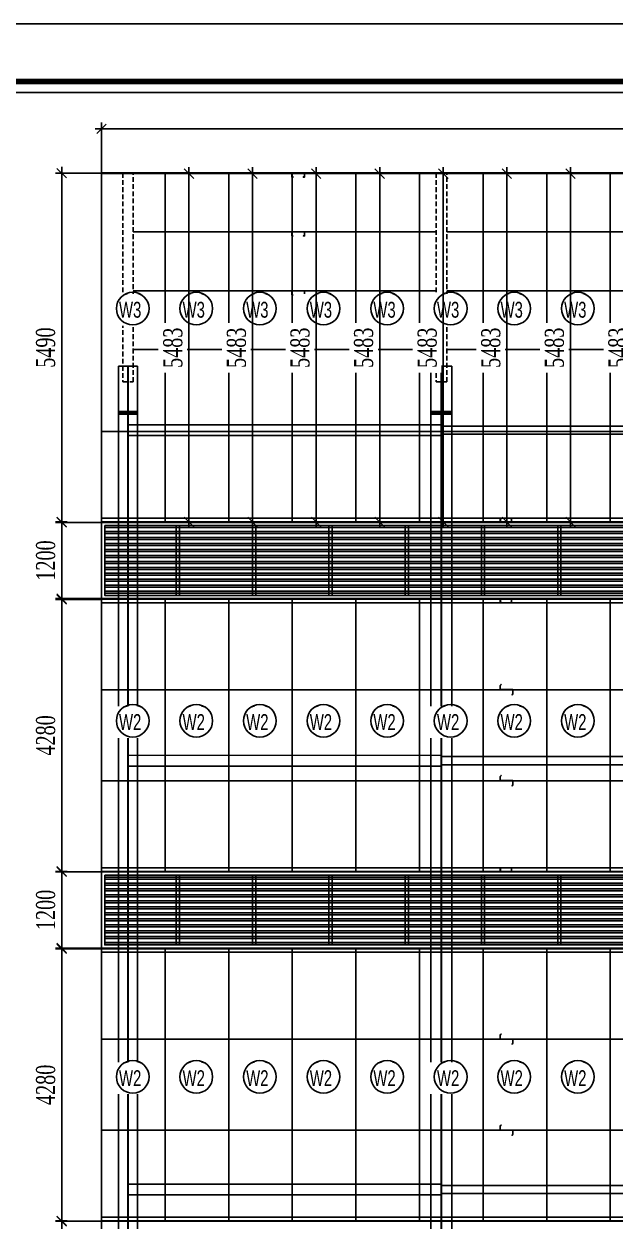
# Model space of a CAD drawing. Header units: inches. Extents: x 315041 to 662841, y -45540 to -35018.
# Drawn here: x 330307.8 to 330400.7, y -38465.1 to -38276.7 of the extents above; entities that cross this region are included whole.
import ezdxf

# ---------------------------------------------------------------- set-up
doc = ezdxf.new("R2010")
doc.units = ezdxf.units.IN
doc.header["$MEASUREMENT"] = 0
doc.linetypes.add('HIDDEN', pattern=[0.375, 0.25, -0.125])
for name, color, linetype in [('2', 2, 'Continuous'), ('4', 4, 'Continuous'), ('5', 5, 'Continuous'), ('7', 7, 'Continuous'), ('8', 8, 'Continuous'), ('BAO KHUNG', 31, 'Continuous')]:
    doc.layers.add(name, color=color, linetype=linetype)
doc.styles.add('ST1', font='times.ttf', dxfattribs={"width": 0.7})
doc.styles.add('ST1H', font='vnshxh.shx', dxfattribs={"width": 0.7})
doc.dimstyles.new('100', dxfattribs={"dimtxt": 3, "dimasz": 1.5, "dimexe": 1, "dimexo": 0, "dimgap": 1, "dimtad": 1, "dimdec": 0, "dimlfac": 100, "dimzin": 0, "dimdsep": 46, "dimtxsty": 'ST1', "dimblk": 'OBLIQUE', "dimcen": 1, "dimdle": 1, "dimclrd": 8, "dimclre": 8, "dimclrt": 3, "dimadec": 0, "dimazin": 0, "dimtfac": 1, "dimtdec": 0, "dimtix": 1, "dimtmove": 1, "dimatfit": 3, "dimfxl": 0, "dimtfill": 1, "dimtolj": 1, "dimtzin": 0, "dimlwd": -1, "dimlwe": -1, "dimarcsym": 1})

# ---------------------------------------------------------------- blocks, each defined once
blk = doc.blocks.new('222')
at = {"true_color": 0xc0a22a}
h = blk.add_hatch(dxfattribs=at)
h.set_pattern_fill('ANSI32', color=42, scale=2.5, angle=135, style=0)
h.set_pattern_definition([(180, (7508.5587, -1372.56325), (-2e-16, -0.9375), []), (180, (7508.2462, -1372.25075), (-2e-16, -0.9375), [])])
h.paths.add_polyline_path([(332093.67, -38714.4), (332461.07, -38714.4), (332461.07, -38725.4), (332093.67, -38725.4)])
at = {"color": 42, "true_color": 0xc0a22a}
for points in [[(332093.17, -38713.9), (332461.57, -38713.9), (332461.57, -38725.9), (332093.17, -38725.9)], [(332093.67, -38714.4), (332461.07, -38714.4), (332461.07, -38725.4), (332093.67, -38725.4)], [(332105.41, -38714.4), (332105.41, -38725.4), (332104.91, -38725.4), (332104.91, -38714.4)], [(332117.41, -38714.4), (332117.41, -38725.4), (332116.91, -38725.4), (332116.91, -38714.4)], [(332129.41, -38714.4), (332129.41, -38725.4), (332128.91, -38725.4), (332128.91, -38714.4)], [(332141.41, -38714.4), (332141.41, -38725.4), (332140.91, -38725.4), (332140.91, -38714.4)], [(332153.41, -38714.4), (332153.41, -38725.4), (332152.91, -38725.4), (332152.91, -38714.4)], [(332165.41, -38714.4), (332165.41, -38725.4), (332164.91, -38725.4), (332164.91, -38714.4)]]:
    blk.add_lwpolyline(points, close=True, dxfattribs=at)
blk = doc.blocks.new('223')
at = {"layer": '2'}
h = blk.add_hatch(dxfattribs=at)
h.set_pattern_fill('ANSI31', color=9, scale=0.15, angle=90, style=0)
h.set_pattern_definition([(135, (328189.223193, -52649.064274), (-0.013258252147, -0.013258252147), [])])
h.paths.add_polyline_path([(332155.854, -38818.996), (332155.854, -38819.676), (332157.835, -38819.676), (332157.835, -38820.329), (332157.699, -38820.465), (332157.712, -38820.478), (332157.854, -38820.337), (332157.854, -38819.657), (332155.873, -38819.657), (332155.873, -38819.003), (332156.009, -38818.868), (332155.995, -38818.854)])
h = blk.add_hatch(dxfattribs=at)
h.set_pattern_fill('ANSI31', color=9, scale=0.15, angle=90, style=0)
h.set_pattern_definition([(135, (328189.223193, -52663.397608), (-0.013258252147, -0.013258252147), [])])
h.paths.add_polyline_path([(332155.854, -38833.329), (332155.854, -38834.009), (332157.835, -38834.009), (332157.835, -38834.662), (332157.699, -38834.798), (332157.712, -38834.811), (332157.854, -38834.67), (332157.854, -38833.99), (332155.873, -38833.99), (332155.873, -38833.337), (332156.009, -38833.201), (332155.995, -38833.187)])
h = blk.add_hatch(dxfattribs=at)
h.set_pattern_fill('ANSI31', color=9, scale=0.15, angle=90, style=0)
h.set_pattern_definition([(135, (328189.223193, -52704.064274), (-0.013258252147, -0.013258252147), [])])
h.paths.add_polyline_path([(332155.854, -38873.996), (332155.854, -38874.676), (332157.835, -38874.676), (332157.835, -38875.329), (332157.699, -38875.465), (332157.712, -38875.478), (332157.854, -38875.337), (332157.854, -38874.657), (332155.873, -38874.657), (332155.873, -38874.003), (332156.009, -38873.868), (332155.995, -38873.854)])
h = blk.add_hatch(dxfattribs=at)
h.set_pattern_fill('ANSI31', color=9, scale=0.15, angle=90, style=0)
h.set_pattern_definition([(135, (328189.223193, -52718.397608), (-0.013258252147, -0.013258252147), [])])
h.paths.add_polyline_path([(332155.854, -38888.329), (332155.854, -38889.009), (332157.835, -38889.009), (332157.835, -38889.662), (332157.699, -38889.798), (332157.712, -38889.811), (332157.854, -38889.67), (332157.854, -38888.99), (332155.873, -38888.99), (332155.873, -38888.337), (332156.009, -38888.201), (332155.995, -38888.187)])
at = {"color": 9}
for points in [[(332093.165, -38738.343), (332461.566, -38738.343), (332461.566, -38999.343), (332093.165, -38999.343)], [(332093.165, -38793.342), (332461.566, -38793.342), (332461.566, -38805.342), (332093.165, -38805.342)]]:
    blk.add_lwpolyline(points, close=True, dxfattribs=at)
at = {"layer": '2', "color": 9}
for p, q in [((332093.165, -38779.009), (332461.466, -38779.009)), ((332093.165, -38819.676), (332461.466, -38819.676)), ((332093.165, -38834.009), (332461.466, -38834.009)), ((332093.165, -38874.676), (332461.466, -38874.676)), ((332093.165, -38889.009), (332461.466, -38889.009))]:
    blk.add_line(p, q, dxfattribs=at)
at = {"layer": '2', "color": 9, "linetype": 'HIDDEN', "ltscale": 3}
for points in [[(332096.491, -38771.24), (332098.141, -38771.24), (332098.141, -38738.343), (332096.491, -38738.343)], [(332145.79, -38771.24), (332147.44, -38771.24), (332147.44, -38738.343), (332145.79, -38738.343)]]:
    blk.add_lwpolyline(points, close=True, dxfattribs=at)
at = {"layer": '2', "color": 9, "ltscale": 50}
for points in [[(332123.293, -38738.973), (332123.113, -38738.973), (332123.113, -38738.363), (332125.073, -38738.363), (332125.073, -38738.973), (332124.893, -38738.973), (332124.893, -38738.993), (332125.073, -38738.993, 0.4142136), (332125.093, -38738.973), (332125.093, -38738.363, 0.4142136), (332125.073, -38738.343), (332123.113, -38738.343, 0.4142136), (332123.093, -38738.363), (332123.093, -38738.973, 0.4142136), (332123.113, -38738.993), (332123.293, -38738.993), (332123.293, -38738.973)], [(332123.293, -38748.241), (332123.113, -38748.241), (332123.113, -38747.631), (332125.073, -38747.631), (332125.073, -38748.241), (332124.893, -38748.241), (332124.893, -38748.261), (332125.073, -38748.261, 0.4142136), (332125.093, -38748.241), (332125.093, -38747.631, 0.4142136), (332125.073, -38747.611), (332123.113, -38747.611, 0.4142136), (332123.093, -38747.631), (332123.093, -38748.241, 0.4142136), (332123.113, -38748.261), (332123.293, -38748.261), (332123.293, -38748.241)], [(332123.293, -38757.51), (332123.113, -38757.51), (332123.113, -38756.9), (332125.073, -38756.9), (332125.073, -38757.51), (332124.893, -38757.51), (332124.893, -38757.53), (332125.073, -38757.53, 0.4142136), (332125.093, -38757.51), (332125.093, -38756.9, 0.4142136), (332125.073, -38756.88), (332123.113, -38756.88, 0.4142136), (332123.093, -38756.9), (332123.093, -38757.51, 0.4142136), (332123.113, -38757.53), (332123.293, -38757.53), (332123.293, -38757.51)], [(332123.293, -38766.778), (332123.113, -38766.778), (332123.113, -38766.168), (332125.073, -38766.168), (332125.073, -38766.778), (332124.893, -38766.778), (332124.893, -38766.798), (332125.073, -38766.798, 0.4142136), (332125.093, -38766.778), (332125.093, -38766.168, 0.4142136), (332125.073, -38766.148), (332123.113, -38766.148, 0.4142136), (332123.093, -38766.168), (332123.093, -38766.778, 0.4142136), (332123.113, -38766.798), (332123.293, -38766.798), (332123.293, -38766.778)], [(332157.454, -38792.712), (332157.634, -38792.712), (332157.634, -38793.322), (332155.874, -38793.322), (332155.874, -38792.712), (332156.054, -38792.712), (332156.054, -38792.692), (332155.874, -38792.692, 0.4142136), (332155.854, -38792.712), (332155.854, -38793.322, 0.4142136), (332155.874, -38793.342), (332157.634, -38793.342, 0.4142136), (332157.654, -38793.322), (332157.654, -38792.712, 0.4142136), (332157.634, -38792.692), (332157.454, -38792.692), (332157.454, -38792.712)], [(332157.454, -38805.972), (332157.634, -38805.972), (332157.634, -38805.362), (332155.874, -38805.362), (332155.874, -38805.972), (332156.054, -38805.972), (332156.054, -38805.992), (332155.874, -38805.992, -0.4142136), (332155.854, -38805.972), (332155.854, -38805.362, -0.4142136), (332155.874, -38805.342), (332157.634, -38805.342, -0.4142136), (332157.654, -38805.362), (332157.654, -38805.972, -0.4142136), (332157.634, -38805.992), (332157.454, -38805.992), (332157.454, -38805.972)], [(332157.454, -38847.712), (332157.634, -38847.712), (332157.634, -38848.322), (332155.874, -38848.322), (332155.874, -38847.712), (332156.054, -38847.712), (332156.054, -38847.692), (332155.874, -38847.692, 0.4142136), (332155.854, -38847.712), (332155.854, -38848.322, 0.4142136), (332155.874, -38848.342), (332157.634, -38848.342, 0.4142136), (332157.654, -38848.322), (332157.654, -38847.712, 0.4142136), (332157.634, -38847.692), (332157.454, -38847.692), (332157.454, -38847.712)]]:
    blk.add_lwpolyline(points, format="xyb", dxfattribs=at)
at = {"layer": '2', "color": 9}
for points in [[(332093.165, -38793.342), (332461.466, -38793.342)], [(332461.466, -38805.342), (332093.165, -38805.342)], [(332093.165, -38848.342), (332461.466, -38848.342)], [(332461.466, -38860.342), (332093.165, -38860.342)]]:
    blk.add_lwpolyline(points, dxfattribs=at)
for points in [[(332155.854, -38818.996), (332155.854, -38819.676), (332157.835, -38819.676), (332157.835, -38820.329), (332157.699, -38820.465), (332157.712, -38820.478), (332157.854, -38820.337), (332157.854, -38819.657), (332155.873, -38819.657), (332155.873, -38819.003), (332156.009, -38818.868), (332155.995, -38818.854)], [(332155.854, -38833.329), (332155.854, -38834.009), (332157.835, -38834.009), (332157.835, -38834.662), (332157.699, -38834.798), (332157.712, -38834.811), (332157.854, -38834.67), (332157.854, -38833.99), (332155.873, -38833.99), (332155.873, -38833.337), (332156.009, -38833.201), (332155.995, -38833.187)], [(332155.854, -38873.996), (332155.854, -38874.676), (332157.835, -38874.676), (332157.835, -38875.329), (332157.699, -38875.465), (332157.712, -38875.478), (332157.854, -38875.337), (332157.854, -38874.657), (332155.873, -38874.657), (332155.873, -38874.003), (332156.009, -38873.868), (332155.995, -38873.854)], [(332155.854, -38888.329), (332155.854, -38889.009), (332157.835, -38889.009), (332157.835, -38889.662), (332157.699, -38889.798), (332157.712, -38889.811), (332157.854, -38889.67), (332157.854, -38888.99), (332155.873, -38888.99), (332155.873, -38888.337), (332156.009, -38888.201), (332155.995, -38888.187)]]:
    blk.add_lwpolyline(points, close=True, dxfattribs=at)
at = {"layer": '4', "color": 9}
for p, q in [((332093.165, -38792.692), (332093.165, -38793.342)), ((332093.165, -38805.342), (332093.165, -38805.992)), ((332093.165, -38847.692), (332093.165, -38848.342)), ((332093.165, -38860.342), (332093.165, -38860.992))]:
    blk.add_line(p, q, dxfattribs=at)
for points in [[(332093.165, -38792.692), (332461.466, -38792.692)], [(332461.466, -38793.342), (332093.165, -38793.342)], [(332093.165, -38805.342), (332461.466, -38805.342)], [(332461.466, -38805.992), (332093.165, -38805.992)], [(332093.165, -38847.692), (332461.466, -38847.692)], [(332461.466, -38848.342), (332093.165, -38848.342)], [(332093.165, -38860.342), (332461.466, -38860.342)], [(332461.466, -38860.992), (332093.165, -38860.992)]]:
    blk.add_lwpolyline(points, dxfattribs=at)
blk.add_lwpolyline([(332461.466, -38902.692), (332461.466, -38903.342), (332093.165, -38903.342), (332093.165, -38902.692)], close=True, dxfattribs=at)
at = {"layer": '5', "color": 9}
for p, q in [((332098.141, -38738.343), (332458.141, -38738.343)), ((332098.141, -38747.611), (332145.79, -38747.611)), ((332147.44, -38747.611), (332193.09, -38747.611)), ((332098.141, -38756.88), (332145.79, -38756.88)), ((332147.44, -38756.88), (332193.09, -38756.88)), ((332098.141, -38766.148), (332145.79, -38766.148)), ((332147.44, -38766.148), (332193.09, -38766.148))]:
    blk.add_line(p, q, dxfattribs=at)
at = {"layer": '8', "color": 9}
for p, q in [((332095.816, -39031.453), (332095.816, -38768.74)), ((332095.816, -38768.74), (332098.816, -38768.74)), ((332097.286, -38775.889), (332097.286, -38768.74)), ((332097.346, -38775.889), (332097.346, -38768.74)), ((332098.816, -39031.453), (332098.816, -38768.74)), ((332144.965, -39032.346), (332144.965, -38768.74)), ((332144.965, -38768.74), (332148.265, -38768.74)), ((332146.585, -38775.889), (332146.585, -38768.74)), ((332146.645, -38775.889), (332146.645, -38768.74)), ((332148.265, -39032.346), (332148.265, -38768.74)), ((332095.816, -38775.889), (332098.816, -38775.889)), ((332095.816, -38776.089), (332098.816, -38776.089)), ((332095.816, -38776.289), (332098.816, -38776.289)), ((332097.286, -39031.453), (332097.286, -38776.289)), ((332097.346, -39031.453), (332097.346, -38776.289)), ((332144.965, -38775.889), (332148.265, -38775.889)), ((332144.965, -38776.089), (332148.265, -38776.089)), ((332144.965, -38776.289), (332148.265, -38776.289)), ((332146.585, -39031.453), (332146.585, -38776.289)), ((332146.645, -39031.453), (332146.645, -38776.289))]:
    blk.add_line(p, q, dxfattribs=at)
for points in [[(332097.346, -38779.679), (332146.615, -38779.683), (332146.615, -38778.003), (332097.346, -38777.999)], [(332146.645, -38779.474), (332403.585, -38779.474), (332403.585, -38778.204), (332146.645, -38778.204)], [(332097.346, -38831.683), (332146.615, -38831.687), (332146.615, -38830.007), (332097.346, -38830.003)], [(332146.645, -38831.478), (332403.585, -38831.478), (332403.585, -38830.208), (332146.645, -38830.208)], [(332097.346, -38899.183), (332146.615, -38899.187), (332146.615, -38897.507), (332097.346, -38897.503)], [(332146.645, -38898.978), (332403.585, -38898.978), (332403.585, -38897.708), (332146.645, -38897.708)]]:
    blk.add_lwpolyline(points, close=True, dxfattribs=at)
at = {"color": 9}
for p in [(0, -79.442), (0, -134.442)]:
    blk.add_blockref('222', p, dxfattribs=at)
blk = doc.blocks.new('A$C75D82031')
at = {"layer": '2', "color": 157, "linetype": 'Continuous'}
blk.add_lwpolyline([(0, 420), (594, 420), (594, 0), (0, 0)], close=True, dxfattribs=at)
at = {"layer": '7', "color": 147, "linetype": 'Continuous'}
blk.add_lwpolyline([(12.33, 57.61), (581.67, 57.61), (581.67, 409.19), (12.33, 409.19)], close=True, dxfattribs=at)
at = {"layer": 'BAO KHUNG', "color": 167, "linetype": 'Continuous', "const_width": 0.871}
blk.add_lwpolyline([(10.59, 9.07), (583.41, 9.07), (583.41, 410.93), (10.59, 410.93)], close=True, dxfattribs=at)
blk = doc.blocks.new('_Oblique')
at = {"color": 0, "linetype": 'ByBlock', "lineweight": -2}
blk.add_line((-0.5, -0.5), (0.5, 0.5), dxfattribs=at)
blk = doc.blocks.new('*D979')
at = {"color": 8, "linetype": 'Continuous', "transparency": 16777216}
for p, q in [((330313.73, -38478.17), (330313.73, -38464.17)), ((330319.99, -38465.17), (330312.73, -38465.17)), ((330319.99, -38477.17), (330312.73, -38477.17))]:
    blk.add_line(p, q, dxfattribs=at)
at = {"layer": 'Defpoints', "color": 0, "transparency": 16777216}
for p in [(330313.73, -38465.17), (330319.99, -38465.17), (330319.99, -38477.17)]:
    blk.add_point(p, dxfattribs=at)
at = {"color": 8, "transparency": 16777216, "xscale": 1.5, "yscale": 1.5, "zscale": 1.5}
for p, rotation in [((330313.73, -38465.17), 90), ((330313.73, -38477.17), 270)]:
    blk.add_blockref('_Oblique', p, dxfattribs=dict(at, rotation=rotation))
at = {"color": 3, "transparency": 16777216, "insert": (330311.21, -38471.17), "char_height": 3, "attachment_point": 5, "rotation": 90, "style": 'ST1', "bg_fill": 3, "box_fill_scale": 1.25, "bg_fill_color": 256, "bg_fill_true_color": 13158600, "bg_fill_transparency": 4522052}
blk.add_mtext('\\A1;1200', dxfattribs=at)
blk = doc.blocks.new('*D980')
at = {"color": 8, "linetype": 'Continuous', "transparency": 16777216}
for p, q in [((330313.73, -38423.17), (330313.73, -38409.17)), ((330319.99, -38410.17), (330312.73, -38410.17)), ((330319.99, -38422.17), (330312.73, -38422.17))]:
    blk.add_line(p, q, dxfattribs=at)
at = {"layer": 'Defpoints', "color": 0, "transparency": 16777216}
for p in [(330313.73, -38410.17), (330319.99, -38410.17), (330319.99, -38422.17)]:
    blk.add_point(p, dxfattribs=at)
at = {"color": 8, "transparency": 16777216, "xscale": 1.5, "yscale": 1.5, "zscale": 1.5}
for p, rotation in [((330313.73, -38410.17), 90), ((330313.73, -38422.17), 270)]:
    blk.add_blockref('_Oblique', p, dxfattribs=dict(at, rotation=rotation))
at = {"color": 3, "transparency": 16777216, "insert": (330311.21, -38416.17), "char_height": 3, "attachment_point": 5, "rotation": 90, "style": 'ST1', "bg_fill": 3, "box_fill_scale": 1.25, "bg_fill_color": 256, "bg_fill_true_color": 13158600, "bg_fill_transparency": 11615368}
blk.add_mtext('\\A1;1200', dxfattribs=at)
blk = doc.blocks.new('*D981')
at = {"color": 8, "linetype": 'Continuous', "transparency": 16777216}
for p, q in [((330313.73, -38368.17), (330313.73, -38354.17)), ((330319.99, -38355.17), (330312.73, -38355.17)), ((330319.99, -38367.17), (330312.73, -38367.17))]:
    blk.add_line(p, q, dxfattribs=at)
at = {"layer": 'Defpoints', "color": 0, "transparency": 16777216}
for p in [(330313.73, -38355.17), (330319.99, -38355.17), (330319.99, -38367.17)]:
    blk.add_point(p, dxfattribs=at)
at = {"color": 8, "transparency": 16777216, "xscale": 1.5, "yscale": 1.5, "zscale": 1.5}
for p, rotation in [((330313.73, -38355.17), 90), ((330313.73, -38367.17), 270)]:
    blk.add_blockref('_Oblique', p, dxfattribs=dict(at, rotation=rotation))
at = {"color": 3, "transparency": 16777216, "insert": (330311.21, -38361.17), "char_height": 3, "attachment_point": 5, "rotation": 90, "style": 'ST1', "bg_fill": 3, "box_fill_scale": 1.25, "bg_fill_color": 256, "bg_fill_true_color": 13158600, "bg_fill_transparency": 11615368}
blk.add_mtext('\\A1;1200', dxfattribs=at)
blk = doc.blocks.new('*D984')
at = {"color": 8, "linetype": 'Continuous', "transparency": 16777216}
for p, q in [((330319.99, -38422.3), (330312.73, -38422.3)), ((330313.73, -38466.1), (330313.73, -38421.3)), ((330314.57, -38465.1), (330312.73, -38465.1))]:
    blk.add_line(p, q, dxfattribs=at)
at = {"layer": 'Defpoints', "color": 0, "transparency": 16777216}
for p in [(330313.73, -38422.3), (330319.99, -38422.3), (330314.57, -38465.1)]:
    blk.add_point(p, dxfattribs=at)
at = {"color": 8, "transparency": 16777216, "xscale": 1.5, "yscale": 1.5, "zscale": 1.5}
for p, rotation in [((330313.73, -38422.3), 90), ((330313.73, -38465.1), 270)]:
    blk.add_blockref('_Oblique', p, dxfattribs=dict(at, rotation=rotation))
at = {"color": 4, "transparency": 16777216, "insert": (330311.21, -38443.7), "char_height": 3, "attachment_point": 5, "rotation": 90, "style": 'ST1', "bg_fill": 3, "box_fill_scale": 1.25, "bg_fill_color": 256, "bg_fill_true_color": 13158600, "bg_fill_transparency": 11615884}
blk.add_mtext('\\A1;4280', dxfattribs=at)
blk = doc.blocks.new('*D985')
at = {"color": 8, "linetype": 'Continuous', "transparency": 16777216}
for p, q in [((330313.73, -38411.1), (330313.73, -38366.3)), ((330319.99, -38367.3), (330312.73, -38367.3)), ((330314.57, -38410.1), (330312.73, -38410.1))]:
    blk.add_line(p, q, dxfattribs=at)
at = {"layer": 'Defpoints', "color": 0, "transparency": 16777216}
for p in [(330313.73, -38367.3), (330319.99, -38367.3), (330314.57, -38410.1)]:
    blk.add_point(p, dxfattribs=at)
at = {"color": 8, "transparency": 16777216, "xscale": 1.5, "yscale": 1.5, "zscale": 1.5}
for p, rotation in [((330313.73, -38367.3), 90), ((330313.73, -38410.1), 270)]:
    blk.add_blockref('_Oblique', p, dxfattribs=dict(at, rotation=rotation))
at = {"color": 4, "transparency": 16777216, "insert": (330311.21, -38388.7), "char_height": 3, "attachment_point": 5, "rotation": 90, "style": 'ST1', "bg_fill": 3, "box_fill_scale": 1.25, "bg_fill_color": 256, "bg_fill_true_color": 13158600, "bg_fill_transparency": 11615884}
blk.add_mtext('\\A1;4280', dxfattribs=at)
blk = doc.blocks.new('*D986')
at = {"color": 8, "linetype": 'Continuous', "transparency": 16777216}
for p, q in [((330319.99, -38300.21), (330312.73, -38300.21)), ((330313.73, -38356.1), (330313.73, -38299.21)), ((330314.57, -38355.1), (330312.73, -38355.1))]:
    blk.add_line(p, q, dxfattribs=at)
at = {"layer": 'Defpoints', "color": 0, "transparency": 16777216}
for p in [(330313.73, -38300.21), (330319.99, -38300.21), (330314.57, -38355.1)]:
    blk.add_point(p, dxfattribs=at)
at = {"color": 8, "transparency": 16777216, "xscale": 1.5, "yscale": 1.5, "zscale": 1.5}
for p, rotation in [((330313.73, -38300.21), 90), ((330313.73, -38355.1), 270)]:
    blk.add_blockref('_Oblique', p, dxfattribs=dict(at, rotation=rotation))
at = {"color": 5, "transparency": 16777216, "insert": (330311.2, -38327.66), "char_height": 3, "attachment_point": 5, "rotation": 90, "style": 'ST1', "bg_fill": 3, "box_fill_scale": 1.25, "bg_fill_color": 256, "bg_fill_true_color": 13158600, "bg_fill_transparency": 11615884}
blk.add_mtext('\\A1;5490', dxfattribs=at)
blk = doc.blocks.new('*D987')
at = {"color": 8, "linetype": 'Continuous', "transparency": 16777216}
for p, q in [((330339.99, -38300.28), (330332.73, -38300.28)), ((330333.73, -38356.1), (330333.73, -38299.28)), ((330334.57, -38355.1), (330332.73, -38355.1))]:
    blk.add_line(p, q, dxfattribs=at)
at = {"layer": 'Defpoints', "color": 0, "transparency": 16777216}
for p in [(330333.73, -38300.28), (330339.99, -38300.28), (330334.57, -38355.1)]:
    blk.add_point(p, dxfattribs=at)
at = {"color": 8, "transparency": 16777216, "xscale": 1.5, "yscale": 1.5, "zscale": 1.5}
for p, rotation in [((330333.73, -38300.28), 90), ((330333.73, -38355.1), 270)]:
    blk.add_blockref('_Oblique', p, dxfattribs=dict(at, rotation=rotation))
at = {"color": 5, "transparency": 16777216, "insert": (330331.21, -38327.69), "char_height": 3, "attachment_point": 5, "rotation": 90, "style": 'ST1', "bg_fill": 3, "box_fill_scale": 1.25, "bg_fill_color": 256, "bg_fill_true_color": 13158600, "bg_fill_transparency": 11615884}
blk.add_mtext('\\A1;5483', dxfattribs=at)
blk = doc.blocks.new('*D988')
at = {"color": 8, "linetype": 'Continuous', "transparency": 16777216}
for p, q in [((330349.99, -38300.28), (330342.73, -38300.28)), ((330343.73, -38356.1), (330343.73, -38299.28)), ((330344.57, -38355.1), (330342.73, -38355.1))]:
    blk.add_line(p, q, dxfattribs=at)
at = {"layer": 'Defpoints', "color": 0, "transparency": 16777216}
for p in [(330343.73, -38300.28), (330349.99, -38300.28), (330344.57, -38355.1)]:
    blk.add_point(p, dxfattribs=at)
at = {"color": 8, "transparency": 16777216, "xscale": 1.5, "yscale": 1.5, "zscale": 1.5}
for p, rotation in [((330343.73, -38300.28), 90), ((330343.73, -38355.1), 270)]:
    blk.add_blockref('_Oblique', p, dxfattribs=dict(at, rotation=rotation))
at = {"color": 5, "transparency": 16777216, "insert": (330341.21, -38327.69), "char_height": 3, "attachment_point": 5, "rotation": 90, "style": 'ST1', "bg_fill": 3, "box_fill_scale": 1.25, "bg_fill_color": 256, "bg_fill_true_color": 13158600, "bg_fill_transparency": 11615884}
blk.add_mtext('\\A1;5483', dxfattribs=at)
blk = doc.blocks.new('*D989')
at = {"color": 8, "linetype": 'Continuous', "transparency": 16777216}
for p, q in [((330359.99, -38300.28), (330352.73, -38300.28)), ((330353.73, -38356.1), (330353.73, -38299.28)), ((330354.57, -38355.1), (330352.73, -38355.1))]:
    blk.add_line(p, q, dxfattribs=at)
at = {"layer": 'Defpoints', "color": 0, "transparency": 16777216}
for p in [(330353.73, -38300.28), (330359.99, -38300.28), (330354.57, -38355.1)]:
    blk.add_point(p, dxfattribs=at)
at = {"color": 8, "transparency": 16777216, "xscale": 1.5, "yscale": 1.5, "zscale": 1.5}
for p, rotation in [((330353.73, -38300.28), 90), ((330353.73, -38355.1), 270)]:
    blk.add_blockref('_Oblique', p, dxfattribs=dict(at, rotation=rotation))
at = {"color": 5, "transparency": 16777216, "insert": (330351.21, -38327.69), "char_height": 3, "attachment_point": 5, "rotation": 90, "style": 'ST1', "bg_fill": 3, "box_fill_scale": 1.25, "bg_fill_color": 256, "bg_fill_true_color": 13158600, "bg_fill_transparency": 11615884}
blk.add_mtext('\\A1;5483', dxfattribs=at)
blk = doc.blocks.new('*D990')
at = {"color": 8, "linetype": 'Continuous', "transparency": 16777216}
for p, q in [((330369.99, -38300.28), (330362.73, -38300.28)), ((330363.73, -38356.1), (330363.73, -38299.28)), ((330364.57, -38355.1), (330362.73, -38355.1))]:
    blk.add_line(p, q, dxfattribs=at)
at = {"layer": 'Defpoints', "color": 0, "transparency": 16777216}
for p in [(330363.73, -38300.28), (330369.99, -38300.28), (330364.57, -38355.1)]:
    blk.add_point(p, dxfattribs=at)
at = {"color": 8, "transparency": 16777216, "xscale": 1.5, "yscale": 1.5, "zscale": 1.5}
for p, rotation in [((330363.73, -38300.28), 90), ((330363.73, -38355.1), 270)]:
    blk.add_blockref('_Oblique', p, dxfattribs=dict(at, rotation=rotation))
at = {"color": 5, "transparency": 16777216, "insert": (330361.21, -38327.69), "char_height": 3, "attachment_point": 5, "rotation": 90, "style": 'ST1', "bg_fill": 3, "box_fill_scale": 1.25, "bg_fill_color": 256, "bg_fill_true_color": 13158600, "bg_fill_transparency": 11615884}
blk.add_mtext('\\A1;5483', dxfattribs=at)
blk = doc.blocks.new('*D991')
at = {"color": 8, "linetype": 'Continuous', "transparency": 16777216}
for p, q in [((330379.99, -38300.28), (330372.73, -38300.28)), ((330373.73, -38356.1), (330373.73, -38299.28)), ((330374.57, -38355.1), (330372.73, -38355.1))]:
    blk.add_line(p, q, dxfattribs=at)
at = {"layer": 'Defpoints', "color": 0, "transparency": 16777216}
for p in [(330373.73, -38300.28), (330379.99, -38300.28), (330374.57, -38355.1)]:
    blk.add_point(p, dxfattribs=at)
at = {"color": 8, "transparency": 16777216, "xscale": 1.5, "yscale": 1.5, "zscale": 1.5}
for p, rotation in [((330373.73, -38300.28), 90), ((330373.73, -38355.1), 270)]:
    blk.add_blockref('_Oblique', p, dxfattribs=dict(at, rotation=rotation))
at = {"color": 5, "transparency": 16777216, "insert": (330371.21, -38327.69), "char_height": 3, "attachment_point": 5, "rotation": 90, "style": 'ST1', "bg_fill": 3, "box_fill_scale": 1.25, "bg_fill_color": 256, "bg_fill_true_color": 13158600, "bg_fill_transparency": 11615884}
blk.add_mtext('\\A1;5483', dxfattribs=at)
blk = doc.blocks.new('*D992')
at = {"color": 8, "linetype": 'Continuous', "transparency": 16777216}
for p, q in [((330389.99, -38300.28), (330382.73, -38300.28)), ((330383.73, -38356.1), (330383.73, -38299.28)), ((330384.57, -38355.1), (330382.73, -38355.1))]:
    blk.add_line(p, q, dxfattribs=at)
at = {"layer": 'Defpoints', "color": 0, "transparency": 16777216}
for p in [(330383.73, -38300.28), (330389.99, -38300.28), (330384.57, -38355.1)]:
    blk.add_point(p, dxfattribs=at)
at = {"color": 8, "transparency": 16777216, "xscale": 1.5, "yscale": 1.5, "zscale": 1.5}
for p, rotation in [((330383.73, -38300.28), 90), ((330383.73, -38355.1), 270)]:
    blk.add_blockref('_Oblique', p, dxfattribs=dict(at, rotation=rotation))
at = {"color": 5, "transparency": 16777216, "insert": (330381.21, -38327.69), "char_height": 3, "attachment_point": 5, "rotation": 90, "style": 'ST1', "bg_fill": 3, "box_fill_scale": 1.25, "bg_fill_color": 256, "bg_fill_true_color": 13158600, "bg_fill_transparency": 9401664}
blk.add_mtext('\\A1;5483', dxfattribs=at)
blk = doc.blocks.new('*D993')
at = {"color": 8, "linetype": 'Continuous', "transparency": 16777216}
for p, q in [((330399.99, -38300.28), (330392.73, -38300.28)), ((330393.73, -38356.1), (330393.73, -38299.28)), ((330394.57, -38355.1), (330392.73, -38355.1))]:
    blk.add_line(p, q, dxfattribs=at)
at = {"layer": 'Defpoints', "color": 0, "transparency": 16777216}
for p in [(330393.73, -38300.28), (330399.99, -38300.28), (330394.57, -38355.1)]:
    blk.add_point(p, dxfattribs=at)
at = {"color": 8, "transparency": 16777216, "xscale": 1.5, "yscale": 1.5, "zscale": 1.5}
for p, rotation in [((330393.73, -38300.28), 90), ((330393.73, -38355.1), 270)]:
    blk.add_blockref('_Oblique', p, dxfattribs=dict(at, rotation=rotation))
at = {"color": 5, "transparency": 16777216, "insert": (330391.21, -38327.69), "char_height": 3, "attachment_point": 5, "rotation": 90, "style": 'ST1', "bg_fill": 3, "box_fill_scale": 1.25, "bg_fill_color": 256, "bg_fill_true_color": 13158600, "bg_fill_transparency": 1019152}
blk.add_mtext('\\A1;5483', dxfattribs=at)
blk = doc.blocks.new('*D994')
at = {"color": 8, "linetype": 'Continuous', "transparency": 16777216}
for p, q in [((330409.99, -38300.28), (330402.73, -38300.28)), ((330403.73, -38356.1), (330403.73, -38299.28)), ((330404.57, -38355.1), (330402.73, -38355.1))]:
    blk.add_line(p, q, dxfattribs=at)
at = {"layer": 'Defpoints', "color": 0, "transparency": 16777216}
for p in [(330403.73, -38300.28), (330409.99, -38300.28), (330404.57, -38355.1)]:
    blk.add_point(p, dxfattribs=at)
at = {"color": 8, "transparency": 16777216, "xscale": 1.5, "yscale": 1.5, "zscale": 1.5}
for p, rotation in [((330403.73, -38300.28), 90), ((330403.73, -38355.1), 270)]:
    blk.add_blockref('_Oblique', p, dxfattribs=dict(at, rotation=rotation))
at = {"color": 5, "transparency": 16777216, "insert": (330401.21, -38327.69), "char_height": 3, "attachment_point": 5, "rotation": 90, "style": 'ST1', "bg_fill": 3, "box_fill_scale": 1.25, "bg_fill_color": 256, "bg_fill_true_color": 13158600, "bg_fill_transparency": 11616400}
blk.add_mtext('\\A1;5483', dxfattribs=at)
blk = doc.blocks.new('*D1023')
at = {"color": 8, "linetype": 'Continuous', "transparency": 16777216}
for p, q in [((330319.99, -38300.28), (330319.99, -38292.23)), ((330689.99, -38300.28), (330689.99, -38292.23)), ((330318.99, -38293.23), (330690.99, -38293.23))]:
    blk.add_line(p, q, dxfattribs=at)
at = {"layer": 'Defpoints', "color": 0, "transparency": 16777216}
for p in [(330689.99, -38293.23), (330319.99, -38300.28), (330689.99, -38300.28)]:
    blk.add_point(p, dxfattribs=at)
at = {"color": 8, "transparency": 16777216, "xscale": 1.5, "yscale": 1.5, "zscale": 1.5, "rotation": 180}
blk.add_blockref('_Oblique', (330319.99, -38293.23), dxfattribs=at)
at = {"color": 8, "transparency": 16777216, "xscale": 1.5, "yscale": 1.5, "zscale": 1.5}
blk.add_blockref('_Oblique', (330689.99, -38293.23), dxfattribs=at)
at = {"color": 3, "transparency": 16777216, "insert": (330504.99, -38290.7), "char_height": 3, "attachment_point": 5, "style": 'ST1', "bg_fill": 3, "box_fill_scale": 1.25, "bg_fill_color": 256, "bg_fill_true_color": 13158600, "bg_fill_transparency": 12231512}
blk.add_mtext('\\A1;37000', dxfattribs=at)

msp = doc.modelspace()

# ---------------------------------------------------------------- block references
at = {"color": 8}
msp.add_blockref('223', (-1773.174, 438.1673), dxfattribs=at)

# ---------------------------------------------------------------- next in the draw order: linework, layer by layer
msp.add_lwpolyline([(330215.7733, -38287.5287), (330785.1113, -38287.5287), (330785.1113, -38639.1085), (330215.7733, -38639.1085)], close=True, dxfattribs=at)
at = {"color": 5}
for points in [[(330329.9912, -38355.1049), (330339.9912, -38355.1049), (330339.9912, -38300.2758), (330329.9912, -38300.2758)], [(330339.9912, -38355.1049), (330349.9912, -38355.1049), (330349.9912, -38300.2758), (330339.9912, -38300.2758)], [(330349.9912, -38355.1049), (330359.9912, -38355.1049), (330359.9912, -38300.2758), (330349.9912, -38300.2758)], [(330359.9912, -38355.1049), (330369.9912, -38355.1049), (330369.9912, -38300.2758), (330359.9912, -38300.2758)], [(330369.9912, -38355.1049), (330379.9912, -38355.1049), (330379.9912, -38300.2758), (330369.9912, -38300.2758)], [(330379.9912, -38355.1049), (330389.9912, -38355.1049), (330389.9912, -38300.2758), (330379.9912, -38300.2758)], [(330389.9912, -38355.1049), (330399.9912, -38355.1049), (330399.9912, -38300.2758), (330389.9912, -38300.2758)], [(330399.9912, -38355.1049), (330409.9912, -38355.1049), (330409.9912, -38300.2758), (330399.9912, -38300.2758)]]:
    msp.add_lwpolyline(points, close=True, dxfattribs=at)
at = {"color": 4}
for points in [[(330329.9912, -38410.1049), (330339.9912, -38410.1049), (330339.9912, -38367.2749), (330329.9912, -38367.2749)], [(330339.9912, -38410.1049), (330349.9912, -38410.1049), (330349.9912, -38367.2749), (330339.9912, -38367.2749)], [(330349.9912, -38410.1049), (330359.9912, -38410.1049), (330359.9912, -38367.2749), (330349.9912, -38367.2749)], [(330359.9912, -38410.1049), (330369.9912, -38410.1049), (330369.9912, -38367.2749), (330359.9912, -38367.2749)], [(330369.9912, -38410.1049), (330379.9912, -38410.1049), (330379.9912, -38367.2749), (330369.9912, -38367.2749)], [(330379.9912, -38410.1049), (330389.9912, -38410.1049), (330389.9912, -38367.2749), (330379.9912, -38367.2749)], [(330389.9912, -38410.1049), (330399.9912, -38410.1049), (330399.9912, -38367.2749), (330389.9912, -38367.2749)], [(330399.9912, -38410.1049), (330409.9912, -38410.1049), (330409.9912, -38367.2749), (330399.9912, -38367.2749)], [(330329.9912, -38465.1049), (330339.9912, -38465.1049), (330339.9912, -38422.2749), (330329.9912, -38422.2749)], [(330339.9912, -38465.1049), (330349.9912, -38465.1049), (330349.9912, -38422.2749), (330339.9912, -38422.2749)], [(330349.9912, -38465.1049), (330359.9912, -38465.1049), (330359.9912, -38422.2749), (330349.9912, -38422.2749)], [(330359.9912, -38465.1049), (330369.9912, -38465.1049), (330369.9912, -38422.2749), (330359.9912, -38422.2749)], [(330369.9912, -38465.1049), (330379.9912, -38465.1049), (330379.9912, -38422.2749), (330369.9912, -38422.2749)], [(330379.9912, -38465.1049), (330389.9912, -38465.1049), (330389.9912, -38422.2749), (330379.9912, -38422.2749)], [(330389.9912, -38465.1049), (330399.9912, -38465.1049), (330399.9912, -38422.2749), (330389.9912, -38422.2749)], [(330399.9912, -38465.1049), (330409.9912, -38465.1049), (330409.9912, -38422.2749), (330399.9912, -38422.2749)]]:
    msp.add_lwpolyline(points, close=True, dxfattribs=at)

# ---------------------------------------------------------------- next in the draw order: block references
at = {"color": 1}
msp.add_blockref('A$C75D82031', (330203.4423, -38696.7186), dxfattribs=at)

# ---------------------------------------------------------------- next in the draw order: texts
at = {"color": 5, "char_height": 2.5, "attachment_point": 6, "style": 'ST1H', "bg_fill": 2}
for insert in [(330336.2431, -38321.7228), (330346.2431, -38321.7228), (330356.2431, -38321.7228), (330366.2431, -38321.7228), (330376.2431, -38321.7228), (330386.2431, -38321.7228), (330396.2431, -38321.7228)]:
    msp.add_mtext('\\A1;W3', dxfattribs=dict(at, insert=insert))
at = {"color": 4, "char_height": 2.5, "attachment_point": 6, "style": 'ST1H', "bg_fill": 2}
for insert in [(330336.2431, -38386.601), (330346.2431, -38386.601), (330356.2431, -38386.601), (330366.2431, -38386.601), (330376.2431, -38386.601), (330386.2431, -38386.601), (330396.2431, -38386.601), (330336.2431, -38442.6481), (330346.2431, -38442.6481), (330356.2431, -38442.6481), (330366.2431, -38442.6481), (330376.2431, -38442.6481), (330386.2431, -38442.6481), (330396.2431, -38442.6481)]:
    msp.add_mtext('\\A1;W2', dxfattribs=dict(at, insert=insert))

# ---------------------------------------------------------------- next in the draw order: dimensions: what is measured, and where the dimension line sits
at = {"color": 1}
for base, p1, p2, picture, middle in [((330313.7313, -38355.1749), (330319.9912, -38367.1749), (330319.9912, -38355.1749), '*D981', (330311.2053, -38361.1749)), ((330313.7313, -38410.1749), (330319.9912, -38422.1749), (330319.9912, -38410.1749), '*D980', (330311.2053, -38416.1749)), ((330313.7313, -38465.1749), (330319.9912, -38477.1749), (330319.9912, -38465.1749), '*D979', (330311.2053, -38471.1749))]:
    dim = msp.add_linear_dim(base=base, p1=p1, p2=p2, angle=90, dimstyle='100', dxfattribs=at)
    dim.commit()
    dim.dimension.update_dxf_attribs({"geometry": picture, "text_midpoint": middle})

# ---------------------------------------------------------------- next in the draw order: linework, layer by layer
at = {"color": 5}
msp.add_lwpolyline([(330319.9912, -38355.1049), (330329.9912, -38355.1049), (330329.9912, -38300.2758), (330319.9912, -38300.2758)], close=True, dxfattribs=at)
at = {"color": 4}
for points in [[(330319.9912, -38410.1049), (330329.9912, -38410.1049), (330329.9912, -38367.2749), (330319.9912, -38367.2749)], [(330319.9912, -38465.1049), (330329.9912, -38465.1049), (330329.9912, -38422.2749), (330319.9912, -38422.2749)]]:
    msp.add_lwpolyline(points, close=True, dxfattribs=at)
at = {"color": 5}
for centre in [(330334.8895, -38321.5188), (330344.8895, -38321.5188), (330354.8895, -38321.5188), (330364.8895, -38321.5188), (330374.8895, -38321.5188), (330384.8895, -38321.5188), (330394.8895, -38321.5188)]:
    msp.add_circle(centre, 2.571, dxfattribs=at)
at = {"color": 4}
for centre in [(330334.8895, -38386.3969), (330344.8895, -38386.3969), (330354.8895, -38386.3969), (330364.8895, -38386.3969), (330374.8895, -38386.3969), (330384.8895, -38386.3969), (330394.8895, -38386.3969), (330334.8895, -38442.444), (330344.8895, -38442.444), (330354.8895, -38442.444), (330364.8895, -38442.444), (330374.8895, -38442.444), (330384.8895, -38442.444), (330394.8895, -38442.444)]:
    msp.add_circle(centre, 2.571, dxfattribs=at)

# ---------------------------------------------------------------- next in the draw order: texts
at = {"color": 5, "insert": (330326.2431, -38321.7228), "char_height": 2.5, "attachment_point": 6, "style": 'ST1H', "bg_fill": 2}
msp.add_mtext('\\A1;W3', dxfattribs=at)
at = {"color": 4, "char_height": 2.5, "attachment_point": 6, "style": 'ST1H', "bg_fill": 2}
for insert in [(330326.2431, -38386.601), (330326.2431, -38442.6481)]:
    msp.add_mtext('\\A1;W2', dxfattribs=dict(at, insert=insert))

# ---------------------------------------------------------------- next in the draw order: dimensions: what is measured, and where the dimension line sits
at = {"color": 6}
for base, p1, p2, override, picture, middle in [((330313.7313, -38300.2058), (330314.5708, -38355.1049), (330319.9912, -38300.2058), {"dimclrt": 5}, '*D986', (330311.201, -38327.6554)), ((330333.7313, -38300.2758), (330334.5708, -38355.1049), (330339.9912, -38300.2758), {"dimclrt": 5}, '*D987', (330331.2053, -38327.6904)), ((330313.7313, -38367.3049), (330314.5708, -38410.1049), (330319.9912, -38367.3049), {"dimclrt": 4}, '*D985', (330311.2053, -38388.7049)), ((330313.7313, -38422.3049), (330314.5708, -38465.1049), (330319.9912, -38422.3049), {"dimclrt": 4}, '*D984', (330311.2053, -38443.7049))]:
    dim = msp.add_linear_dim(base=base, p1=p1, p2=p2, angle=90, dimstyle='100', override=override, dxfattribs=at)
    dim.commit()
    dim.dimension.update_dxf_attribs({"geometry": picture, "text_midpoint": middle})

# ---------------------------------------------------------------- next in the draw order: linework, layer by layer
at = {"color": 5}
msp.add_circle((330324.8895, -38321.5188), 2.571, dxfattribs=at)
at = {"color": 4}
for centre in [(330324.8895, -38386.3969), (330324.8895, -38442.444)]:
    msp.add_circle(centre, 2.571, dxfattribs=at)

# ---------------------------------------------------------------- next in the draw order: dimensions: what is measured, and where the dimension line sits
at = {"color": 6}
dim = msp.add_linear_dim(base=(330343.7313, -38300.2758), p1=(330344.5708, -38355.1049), p2=(330349.9912, -38300.2758), angle=90, dimstyle='100', override={"dimclrt": 5}, dxfattribs=at)
dim.commit()
dim.dimension.update_dxf_attribs({"geometry": '*D988', "text_midpoint": (330341.2053, -38327.6904)})

# ---------------------------------------------------------------- next in the draw order: dimensions: what is measured, and where the dimension line sits
dim = msp.add_linear_dim(base=(330353.7313, -38300.2758), p1=(330354.5708, -38355.1049), p2=(330359.9912, -38300.2758), angle=90, dimstyle='100', override={"dimclrt": 5}, dxfattribs=at)
dim.commit()
dim.dimension.update_dxf_attribs({"geometry": '*D989', "text_midpoint": (330351.2053, -38327.6904)})

# ---------------------------------------------------------------- next in the draw order: dimensions: what is measured, and where the dimension line sits
dim = msp.add_linear_dim(base=(330363.7313, -38300.2758), p1=(330364.5708, -38355.1049), p2=(330369.9912, -38300.2758), angle=90, dimstyle='100', override={"dimclrt": 5}, dxfattribs=at)
dim.commit()
dim.dimension.update_dxf_attribs({"geometry": '*D990', "text_midpoint": (330361.2053, -38327.6904)})

# ---------------------------------------------------------------- next in the draw order: dimensions: what is measured, and where the dimension line sits
dim = msp.add_linear_dim(base=(330373.7313, -38300.2758), p1=(330374.5708, -38355.1049), p2=(330379.9912, -38300.2758), angle=90, dimstyle='100', override={"dimclrt": 5}, dxfattribs=at)
dim.commit()
dim.dimension.update_dxf_attribs({"geometry": '*D991', "text_midpoint": (330371.2053, -38327.6904)})

# ---------------------------------------------------------------- next in the draw order: dimensions: what is measured, and where the dimension line sits
dim = msp.add_linear_dim(base=(330383.7313, -38300.2758), p1=(330384.5708, -38355.1049), p2=(330389.9912, -38300.2758), angle=90, dimstyle='100', override={"dimclrt": 5}, dxfattribs=at)
dim.commit()
dim.dimension.update_dxf_attribs({"geometry": '*D992', "text_midpoint": (330381.2053, -38327.6904)})

# ---------------------------------------------------------------- next in the draw order: dimensions: what is measured, and where the dimension line sits
dim = msp.add_linear_dim(base=(330393.7313, -38300.2758), p1=(330394.5708, -38355.1049), p2=(330399.9912, -38300.2758), angle=90, dimstyle='100', override={"dimclrt": 5}, dxfattribs=at)
dim.commit()
dim.dimension.update_dxf_attribs({"geometry": '*D993', "text_midpoint": (330391.2053, -38327.6904)})

# ---------------------------------------------------------------- next in the draw order: dimensions: what is measured, and where the dimension line sits
dim = msp.add_linear_dim(base=(330403.7313, -38300.2758), p1=(330404.5708, -38355.1049), p2=(330409.9912, -38300.2758), angle=90, dimstyle='100', override={"dimclrt": 5}, dxfattribs=at)
dim.commit()
dim.dimension.update_dxf_attribs({"geometry": '*D994', "text_midpoint": (330401.2053, -38327.6904)})

# ---------------------------------------------------------------- next in the draw order: dimensions: what is measured, and where the dimension line sits
dim = msp.add_linear_dim(base=(330689.9912, -38293.2311), p1=(330319.9912, -38300.2758), p2=(330689.9912, -38300.2758), dimstyle='100', dxfattribs=at)
dim.commit()
dim.dimension.update_dxf_attribs({"geometry": '*D1023', "text_midpoint": (330504.9912, -38290.7008)})

doc.saveas('drawing.dxf')
